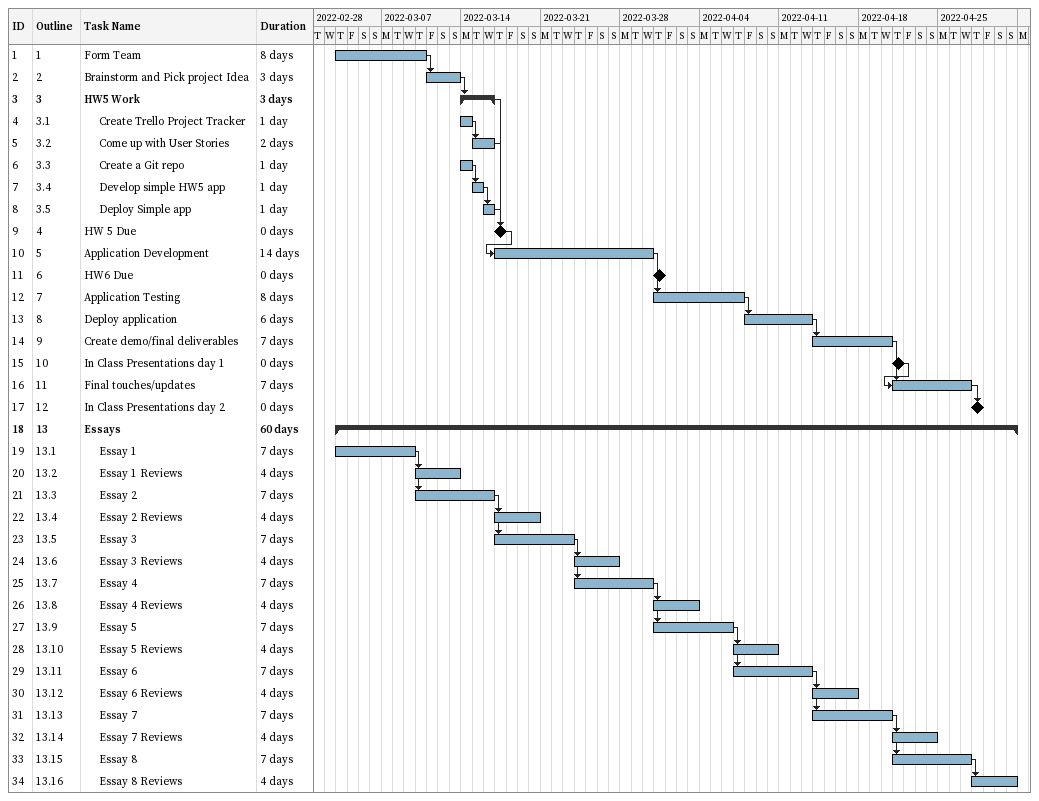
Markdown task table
| ID | WBS | Task | Duration | Start | Finish | Predecessors |
|---|---|---|---|---|---|---|
| 1 | 1 | Form Team | 8d | 2022-03-03 | 2022-03-10 |  |
| 2 | 2 | Brainstorm and Pick project Idea | 3d | 2022-03-11 | 2022-03-13 | 1 |
| 3 | 3 | **HW5 Work** | 3d | 2022-03-14 | 2022-03-16 | 2 |
| 4 | 3.1 | Create Trello Project Tracker | 1d | 2022-03-14 | 2022-03-14 |  |
| 5 | 3.2 | Come up with User Stories | 2d | 2022-03-15 | 2022-03-16 | 4 |
| 6 | 3.3 | Create a Git repo | 1d | 2022-03-14 | 2022-03-14 |  |
| 7 | 3.4 | Develop simple HW5 app | 1d | 2022-03-15 | 2022-03-15 | 6 |
| 8 | 3.5 | Deploy Simple app | 1d | 2022-03-16 | 2022-03-16 | 7 |
| 9 | 4 | HW 5 Due | 0d | 2022-03-17 | 2022-03-17 | 3, 5, 8 |
| 10 | 5 | Application Development | 14d | 2022-03-17 | 2022-03-30 | 9 |
| 11 | 6 | HW6 Due | 0d | 2022-03-31 | 2022-03-31 |  |
| 12 | 7 | Application Testing | 8d | 2022-03-31 | 2022-04-07 | 10 |
| 13 | 8 | Deploy application | 6d | 2022-04-08 | 2022-04-13 | 12 |
| 14 | 9 | Create demo/final deliverables | 7d | 2022-04-14 | 2022-04-20 | 13 |
| 15 | 10 | In Class Presentations day 1 | 0d | 2022-04-21 | 2022-04-21 |  |
| 16 | 11 | Final touches/updates | 7d | 2022-04-21 | 2022-04-27 | 14, 15 |
| 17 | 12 | In Class Presentations day 2 | 0d | 2022-04-28 | 2022-04-28 | 16 |
| 18 | 13 | **Essays** | 60d | 2022-03-03 | 2022-05-01 |  |
| 19 | 13.1 | Essay 1 | 7d | 2022-03-03 | 2022-03-09 |  |
| 20 | 13.2 | Essay 1 Reviews | 4d | 2022-03-10 | 2022-03-13 | 19 |
| 21 | 13.3 | Essay 2 | 7d | 2022-03-10 | 2022-03-16 | 19 |
| 22 | 13.4 | Essay 2 Reviews | 4d | 2022-03-17 | 2022-03-20 | 21 |
| 23 | 13.5 | Essay 3 | 7d | 2022-03-17 | 2022-03-23 | 21 |
| 24 | 13.6 | Essay 3 Reviews | 4d | 2022-03-24 | 2022-03-27 | 23 |
| 25 | 13.7 | Essay 4 | 7d | 2022-03-24 | 2022-03-30 | 23 |
| 26 | 13.8 | Essay 4 Reviews | 4d | 2022-03-31 | 2022-04-03 | 25 |
| 27 | 13.9 | Essay 5 | 7d | 2022-03-31 | 2022-04-06 | 25 |
| 28 | 13.10 | Essay 5 Reviews | 4d | 2022-04-07 | 2022-04-10 | 27 |
| 29 | 13.11 | Essay 6 | 7d | 2022-04-07 | 2022-04-13 | 27 |
| 30 | 13.12 | Essay 6 Reviews | 4d | 2022-04-14 | 2022-04-17 | 29 |
| 31 | 13.13 | Essay 7 | 7d | 2022-04-14 | 2022-04-20 | 29 |
| 32 | 13.14 | Essay 7 Reviews | 4d | 2022-04-21 | 2022-04-24 | 31 |
| 33 | 13.15 | Essay 8 | 7d | 2022-04-21 | 2022-04-27 | 31 |
| 34 | 13.16 | Essay 8 Reviews | 4d | 2022-04-28 | 2022-05-01 | 33 |
